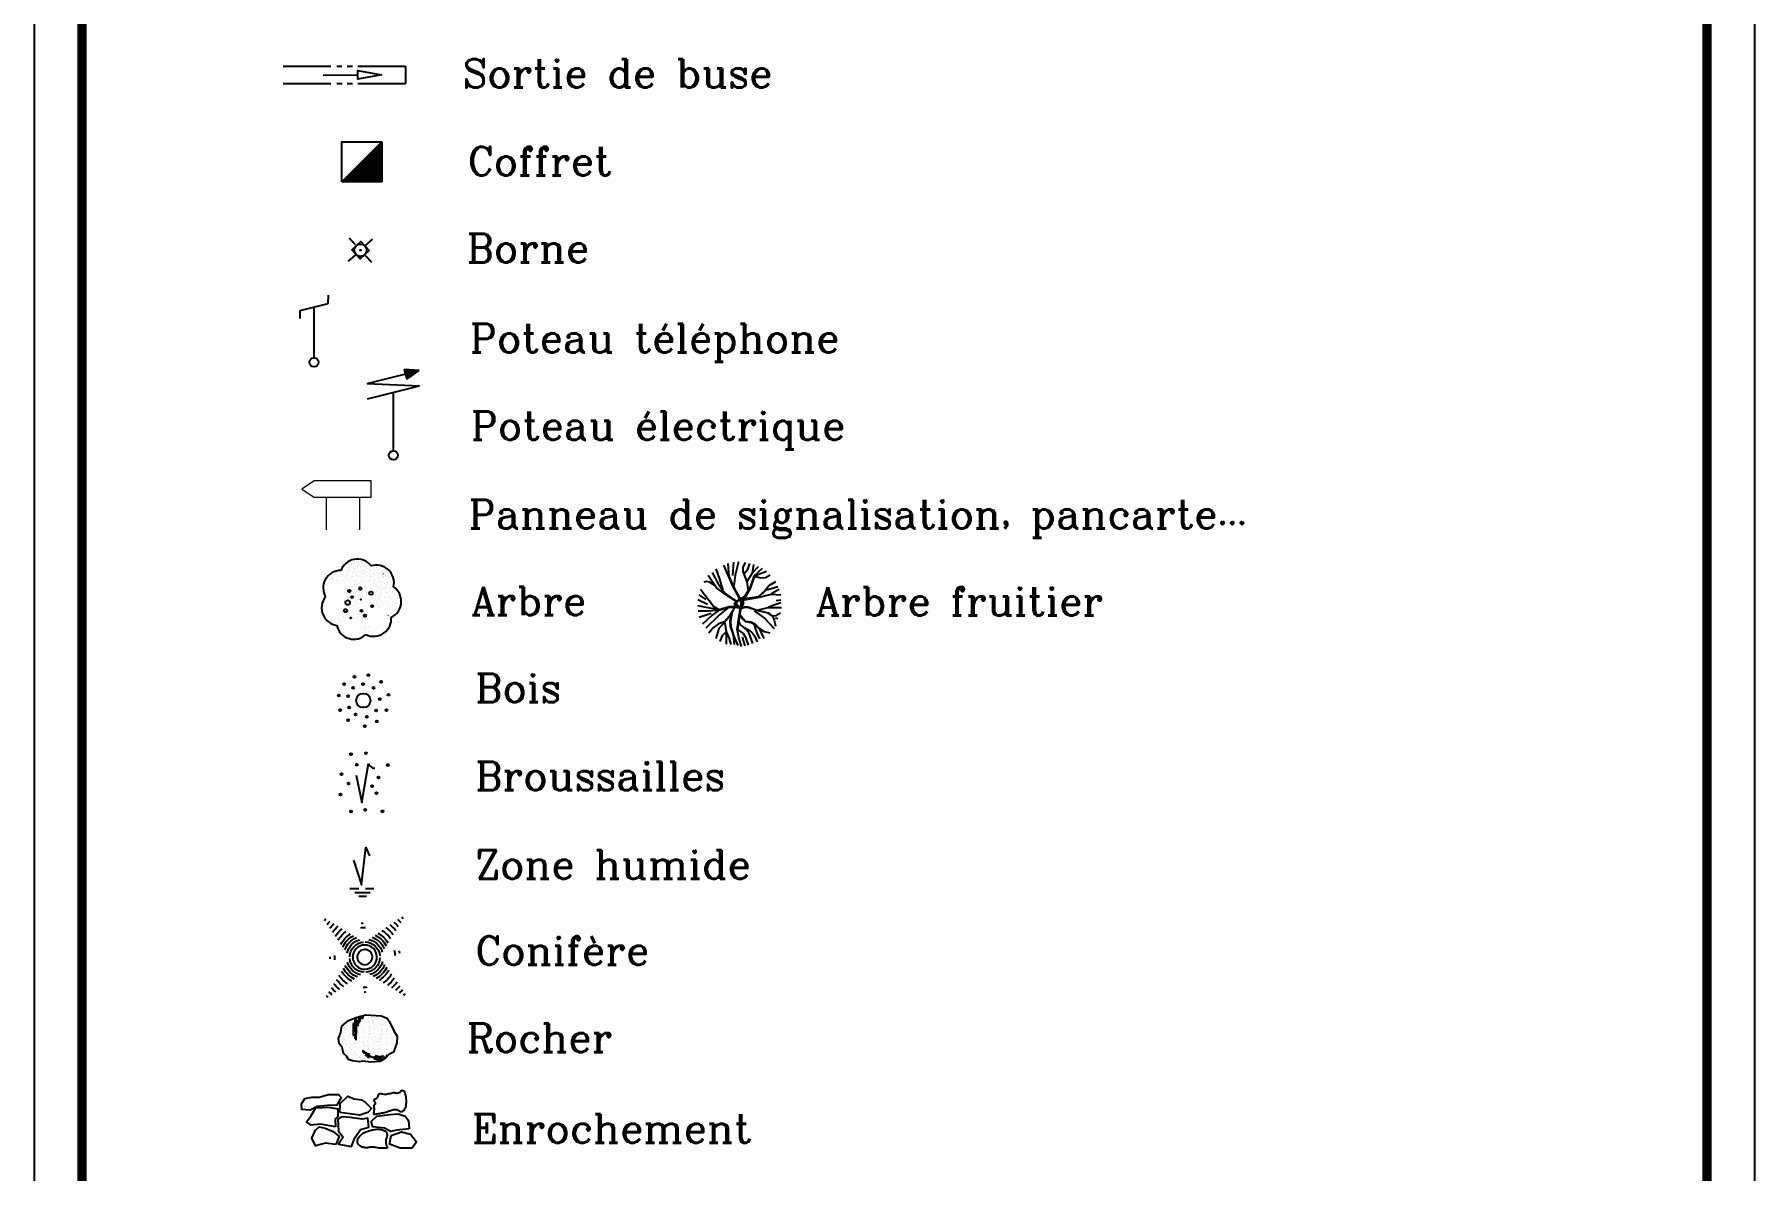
# Model space of a CAD drawing. Header units: millimetres. Extents: x -1573 to 210, y -360 to 557.
# Drawn here: x -740 to -649.6, y 180.1 to 239.8 of the extents above; entities that cross this region are included whole.
import ezdxf

# ---------------------------------------------------------------- set-up
doc = ezdxf.new("R2010")
doc.units = ezdxf.units.MM
doc.header["$LTSCALE"] = 2
doc.set_wipeout_variables(frame=1)
doc.layers.add('Légende Topo', color=7, linetype='Continuous')
doc.layers.add('Wipeout', color=255, linetype='Continuous')
doc.styles.add('ROMANS', font='ROMANC.shx', dxfattribs={"height": 0.36})

msp = doc.modelspace()

# ---------------------------------------------------------------- wipeouts: each hides what was drawn before it
at = {"lineweight": 30}
msp.add_wipeout([(-740.03, 289.542), (-649.649, 289.542), (-649.649, 122.49), (-740.03, 122.49)], dxfattribs=at).dxf.layer = 'Wipeout'

# ---------------------------------------------------------------- next in the draw order: linework, layer by layer
at = {"layer": 'Légende Topo'}
for p, q in [((-723.878, 232.008), (-721.777, 234.108)), ((-721.777, 234.108), (-721.777, 232.008)), ((-723.818, 232.008), (-721.777, 234.049)), ((-723.759, 232.008), (-721.777, 233.989)), ((-723.699, 232.008), (-721.777, 233.93)), ((-723.64, 232.008), (-721.777, 233.87)), ((-723.581, 232.008), (-721.777, 233.811)), ((-723.521, 232.008), (-721.777, 233.752)), ((-723.462, 232.008), (-721.777, 233.692)), ((-723.402, 232.008), (-721.777, 233.633)), ((-723.343, 232.008), (-721.777, 233.573)), ((-723.284, 232.008), (-721.777, 233.514)), ((-723.224, 232.008), (-721.777, 233.455)), ((-723.165, 232.008), (-721.777, 233.395)), ((-723.105, 232.008), (-721.777, 233.336)), ((-723.046, 232.008), (-721.777, 233.276)), ((-722.986, 232.008), (-721.777, 233.217)), ((-722.927, 232.008), (-721.777, 233.158)), ((-722.868, 232.008), (-721.777, 233.098)), ((-722.808, 232.008), (-721.777, 233.039)), ((-722.749, 232.008), (-721.777, 232.979)), ((-722.689, 232.008), (-721.777, 232.92)), ((-722.63, 232.008), (-721.777, 232.861)), ((-722.571, 232.008), (-721.777, 232.801)), ((-722.511, 232.008), (-721.777, 232.742)), ((-722.452, 232.008), (-721.777, 232.682)), ((-722.392, 232.008), (-721.777, 232.623)), ((-722.333, 232.008), (-721.777, 232.563)), ((-722.274, 232.008), (-721.777, 232.504)), ((-722.214, 232.008), (-721.777, 232.445)), ((-722.155, 232.008), (-721.777, 232.385)), ((-722.095, 232.008), (-721.777, 232.326)), ((-721.777, 232.008), (-723.878, 232.008)), ((-722.036, 232.008), (-721.777, 232.266)), ((-721.977, 232.008), (-721.777, 232.207)), ((-721.917, 232.008), (-721.777, 232.148)), ((-721.858, 232.008), (-721.777, 232.088))]:
    msp.add_line(p, q, dxfattribs=at)
at = {"layer": 'Légende Topo', "color": 3}
for p, q in [((-724.59, 225.628), (-724.572, 226.06)), ((-726.066, 225.259), (-724.59, 225.628)), ((-726.058, 224.827), (-726.066, 225.259)), ((-725.337, 225.339), (-725.336, 225.442)), ((-725.337, 222.768), (-725.337, 225.339)), ((-724.226, 211.516), (-724.226, 211.516)), ((-724.054, 211.51), (-724.054, 211.51)), ((-723.856, 211.596), (-723.856, 211.596)), ((-723.85, 211.786), (-723.843, 211.798)), ((-723.797, 211.58), (-723.797, 211.58)), ((-723.711, 211.855), (-723.711, 211.855)), ((-723.541, 211.65), (-723.541, 211.65)), ((-723.524, 211.58), (-723.524, 211.58)), ((-723.495, 211.883), (-723.495, 211.883)), ((-723.47, 212.119), (-723.47, 212.119)), ((-723.379, 211.839), (-723.379, 211.839)), ((-723.285, 211.72), (-723.285, 211.72)), ((-723.239, 211.953), (-723.239, 211.953)), ((-723.234, 212.098), (-723.234, 212.098)), ((-723.193, 211.564), (-723.193, 211.564)), ((-723.134, 211.689), (-723.134, 211.689)), ((-723.11, 212.045), (-723.11, 212.045)), ((-723.075, 211.557), (-723.075, 211.557)), ((-723.048, 211.823), (-723.048, 211.823)), ((-723.047, 212.186), (-723.047, 212.186)), ((-723.029, 211.79), (-723.029, 211.79)), ((-722.983, 212.023), (-722.983, 212.023)), ((-722.948, 211.906), (-722.948, 211.906)), ((-722.902, 212.082), (-722.902, 212.082)), ((-722.897, 211.797), (-722.897, 211.797)), ((-722.861, 211.548), (-722.861, 211.548)), ((-722.819, 211.627), (-722.819, 211.627)), ((-722.801, 211.968), (-722.801, 211.968)), ((-722.773, 211.86), (-722.773, 211.86)), ((-722.716, 211.807), (-722.716, 211.807)), ((-722.68, 211.611), (-722.68, 211.611)), ((-722.677, 211.931), (-722.677, 211.931)), ((-722.617, 212.009), (-722.617, 212.009)), ((-722.593, 211.851), (-722.593, 211.851)), ((-722.563, 211.697), (-722.563, 211.697)), ((-722.53, 211.533), (-722.53, 211.533)), ((-722.517, 211.93), (-722.517, 211.93)), ((-722.42, 211.674), (-722.42, 211.674)), ((-722.385, 211.792), (-722.385, 211.792)), ((-722.354, 211.534), (-722.354, 211.534)), ((-722.335, 211.837), (-722.335, 211.837)), ((-722.307, 211.767), (-722.307, 211.767)), ((-722.227, 211.646), (-722.227, 211.646)), ((-722.198, 211.517), (-722.198, 211.517)), ((-722.097, 211.604), (-722.097, 211.604)), ((-722.053, 211.776), (-722.053, 211.776)), ((-722.014, 211.511), (-722.014, 211.511)), ((-721.963, 211.659), (-721.963, 211.659)), ((-721.867, 211.501), (-721.867, 211.501)), ((-721.841, 211.674), (-721.841, 211.674)), ((-721.754, 211.573), (-721.754, 211.573)), ((-721.722, 211.76), (-721.722, 211.76)), ((-721.632, 211.511), (-721.632, 211.511)), ((-721.626, 211.63), (-721.626, 211.63)), ((-721.607, 211.779), (-721.6, 211.792)), ((-721.375, 211.581), (-721.375, 211.581)), ((-704.413, 211.493), (-704.128, 210.93)), ((-704.233, 211.686), (-704.035, 211.145)), ((-703.82, 211.877), (-703.329, 210.741)), ((-703.605, 211.961), (-703.541, 211.298)), ((-703.293, 212.028), (-703.346, 211.333)), ((-703.041, 212.046), (-703.204, 211.345)), ((-702.787, 211.539), (-702.784, 211.759)), ((-702.581, 211.002), (-702.787, 211.539)), ((-702.784, 211.759), (-702.663, 212.012)), ((-702.582, 211.61), (-702.737, 211.422)), ((-702.452, 211.972), (-702.582, 211.61)), ((-702.241, 211.916), (-702.319, 211.453)), ((-702.319, 211.453), (-701.984, 211.807)), ((-701.784, 211.697), (-702.225, 211.307)), ((-701.573, 211.545), (-702.198, 211.302)), ((-724.82, 210.886), (-724.82, 210.886)), ((-724.606, 211.152), (-724.606, 211.152)), ((-724.58, 211.313), (-724.58, 211.313)), ((-724.36, 211.19), (-724.36, 211.19)), ((-724.333, 211.353), (-724.333, 211.353)), ((-724.146, 211.078), (-724.146, 211.078)), ((-724.1, 211.277), (-724.1, 211.277)), ((-724.001, 211.337), (-724.001, 211.337)), ((-723.844, 211.347), (-723.844, 211.347)), ((-723.815, 211.062), (-723.815, 211.062)), ((-723.67, 211.321), (-723.67, 211.321)), ((-723.647, 211.175), (-723.647, 211.175)), ((-723.629, 210.787), (-723.629, 210.787)), ((-723.588, 211.417), (-723.588, 211.417)), ((-723.483, 211.046), (-723.483, 211.046)), ((-723.378, 211.254), (-723.378, 211.254)), ((-723.338, 211.305), (-723.338, 211.305)), ((-723.332, 211.487), (-723.332, 211.487)), ((-723.297, 210.772), (-723.297, 210.772)), ((-723.215, 210.858), (-723.215, 210.858)), ((-723.168, 211.091), (-723.168, 211.091)), ((-723.152, 211.031), (-723.152, 211.031)), ((-723.122, 211.324), (-723.122, 211.324)), ((-723.007, 211.29), (-723.007, 211.29)), ((-722.965, 210.756), (-722.965, 210.756)), ((-722.959, 210.928), (-722.959, 210.928)), ((-722.912, 211.161), (-722.912, 211.161)), ((-722.866, 211.394), (-722.866, 211.394)), ((-722.82, 211.305), (-722.82, 211.305)), ((-722.82, 211.015), (-722.82, 211.015)), ((-722.748, 211.489), (-722.748, 211.489)), ((-722.675, 211.274), (-722.675, 211.274)), ((-722.667, 211.091), (-722.667, 211.091)), ((-722.634, 210.74), (-722.634, 210.74)), ((-722.61, 211.464), (-722.61, 211.464)), ((-722.53, 211.335), (-722.53, 211.335)), ((-722.489, 210.999), (-722.489, 210.999)), ((-722.446, 211.068), (-722.446, 211.068)), ((-722.4, 211.301), (-722.4, 211.301)), ((-722.344, 211.258), (-722.344, 211.258)), ((-722.302, 210.724), (-722.302, 210.724)), ((-722.283, 210.672), (-722.283, 210.672)), ((-722.237, 210.905), (-722.237, 210.905)), ((-722.19, 211.138), (-722.19, 211.138)), ((-722.157, 210.983), (-722.157, 210.983)), ((-722.144, 211.371), (-722.144, 211.371)), ((-722.027, 210.742), (-722.027, 210.742)), ((-722.012, 211.242), (-722.012, 211.242)), ((-721.981, 210.975), (-721.981, 210.975)), ((-721.971, 211.358), (-721.971, 211.358)), ((-721.971, 210.709), (-721.971, 210.709)), ((-721.934, 211.208), (-721.934, 211.208)), ((-721.888, 211.441), (-721.888, 211.441)), ((-721.846, 211.095), (-721.846, 211.095)), ((-721.826, 210.968), (-721.826, 210.968)), ((-721.799, 211.294), (-721.792, 211.306)), ((-721.771, 210.812), (-721.771, 210.812)), ((-721.724, 211.045), (-721.724, 211.045)), ((-721.687, 211.407), (-721.699, 211.414)), ((-721.68, 211.227), (-721.68, 211.227)), ((-721.678, 211.278), (-721.678, 211.278)), ((-721.655, 210.892), (-721.655, 210.892)), ((-721.639, 210.693), (-721.639, 210.693)), ((-721.561, 210.649), (-721.561, 210.649)), ((-721.535, 211.485), (-721.535, 211.485)), ((-721.53, 211.287), (-721.53, 211.287)), ((-721.515, 210.882), (-721.515, 210.882)), ((-721.494, 210.952), (-721.494, 210.952)), ((-721.468, 211.115), (-721.468, 211.115)), ((-721.456, 210.732), (-721.456, 210.732)), ((-721.422, 211.451), (-721.422, 211.451)), ((-721.422, 211.348), (-721.422, 211.348)), ((-721.349, 211.211), (-721.349, 211.211)), ((-721.344, 210.846), (-721.344, 210.846)), ((-721.335, 211.033), (-721.335, 211.033)), ((-721.308, 210.677), (-721.308, 210.677)), ((-721.305, 210.719), (-721.305, 210.719)), ((-721.293, 211.395), (-721.293, 211.395)), ((-721.259, 210.952), (-721.259, 210.952)), ((-721.212, 211.185), (-721.212, 211.185)), ((-721.21, 211.027), (-721.21, 211.027)), ((-721.159, 210.741), (-721.159, 210.741)), ((-720.967, 210.602), (-720.967, 210.602)), ((-704.352, 209.704), (-705.035, 210.598)), ((-704.715, 211.023), (-704.856, 210.982)), ((-704.563, 210.978), (-704.715, 211.023)), ((-704.2, 210.678), (-704.632, 211.329)), ((-704.315, 210.833), (-704.563, 210.978)), ((-703.711, 210.343), (-704.2, 210.678)), ((-704.128, 210.93), (-703.769, 210.406)), ((-704.035, 211.145), (-703.86, 210.54)), ((-703.541, 211.298), (-703.288, 210.702)), ((-703.329, 210.741), (-703.022, 210.184)), ((-703.204, 211.345), (-703.291, 210.652)), ((-703.288, 210.702), (-703.008, 210.19)), ((-702.319, 211.455), (-702.583, 211.044)), ((-702.51, 210.547), (-702.581, 211.002)), ((-702.225, 211.307), (-702.478, 210.569)), ((-702.198, 211.302), (-702.458, 210.561)), ((-701.858, 211.202), (-702.194, 211.273)), ((-701.615, 211.203), (-701.858, 211.202)), ((-701.425, 210.813), (-701.635, 210.546)), ((-701.381, 211.358), (-701.615, 211.203)), ((-700.974, 210.745), (-701.609, 210.541)), ((-701.092, 211.003), (-701.425, 210.813)), ((-700.907, 210.604), (-701.163, 210.465)), ((-724.849, 210.004), (-724.849, 210.004)), ((-724.791, 210.421), (-724.786, 210.402)), ((-724.732, 210.209), (-724.732, 210.209)), ((-723.356, 210.09), (-723.356, 210.09)), ((-723.186, 209.756), (-723.186, 209.756)), ((-723.175, 209.988), (-723.175, 209.988)), ((-723.164, 210.22), (-723.164, 210.22)), ((-723.153, 210.452), (-723.153, 210.452)), ((-723.111, 210.497), (-723.111, 210.497)), ((-722.993, 209.887), (-722.993, 209.887)), ((-722.982, 210.119), (-722.982, 210.119)), ((-722.971, 210.351), (-722.971, 210.351)), ((-722.812, 209.785), (-722.812, 209.785)), ((-722.801, 210.017), (-722.801, 210.017)), ((-722.79, 210.249), (-722.79, 210.249)), ((-722.779, 210.481), (-722.779, 210.481)), ((-722.631, 209.683), (-722.631, 209.683)), ((-722.62, 209.915), (-722.62, 209.915)), ((-722.609, 210.147), (-722.609, 210.147)), ((-722.598, 210.38), (-722.598, 210.38)), ((-722.448, 210.465), (-722.448, 210.465)), ((-722.428, 210.046), (-722.428, 210.046)), ((-722.407, 209.932), (-722.407, 209.932)), ((-722.261, 210.191), (-722.261, 210.191)), ((-722.116, 210.45), (-722.116, 210.45)), ((-722.075, 209.916), (-722.075, 209.916)), ((-722.074, 210.509), (-722.074, 210.509)), ((-721.977, 209.774), (-721.977, 209.774)), ((-721.93, 210.175), (-721.93, 210.175)), ((-721.91, 210.114), (-721.91, 210.114)), ((-721.864, 210.347), (-721.864, 210.347)), ((-721.817, 210.579), (-721.817, 210.579)), ((-721.785, 210.434), (-721.785, 210.434)), ((-721.743, 209.9), (-721.743, 209.9)), ((-721.654, 210.184), (-721.654, 210.184)), ((-721.608, 210.417), (-721.608, 210.417)), ((-721.598, 210.159), (-721.598, 210.159)), ((-721.514, 210.027), (-721.514, 210.027)), ((-721.453, 210.418), (-721.453, 210.418)), ((-721.412, 209.885), (-721.412, 209.885)), ((-721.398, 210.254), (-721.398, 210.254)), ((-721.352, 210.487), (-721.352, 210.487)), ((-721.267, 210.144), (-721.267, 210.144)), ((-721.241, 210.515), (-721.241, 210.515)), ((-721.241, 209.97), (-721.241, 209.97)), ((-721.142, 210.324), (-721.142, 210.324)), ((-721.121, 210.402), (-721.121, 210.402)), ((-721.095, 210.556), (-721.095, 210.556)), ((-721.093, 210.063), (-721.093, 210.063)), ((-721.08, 209.869), (-721.08, 209.869)), ((-721.025, 209.695), (-721.025, 209.695)), ((-721.001, 210.285), (-721.001, 210.285)), ((-720.979, 209.928), (-720.979, 209.928)), ((-720.935, 210.128), (-720.935, 210.128)), ((-720.932, 210.161), (-720.932, 210.161)), ((-720.886, 210.394), (-720.886, 210.394)), ((-720.853, 209.833), (-720.853, 209.833)), ((-720.771, 209.722), (-720.771, 209.722)), ((-720.769, 210.154), (-720.769, 210.154)), ((-705.186, 209.758), (-704.207, 209.56)), ((-705.168, 210.071), (-704.659, 209.822)), ((-705.116, 210.321), (-704.758, 210.07)), ((-704.046, 209.537), (-704.352, 209.704)), ((-703.522, 209.685), (-704.036, 209.271)), ((-703.86, 210.54), (-703.69, 210.352)), ((-703.17, 209.984), (-703.711, 210.343)), ((-703.69, 210.352), (-703.173, 210.009)), ((-703.026, 209.7), (-703.528, 209.68)), ((-703.171, 209.855), (-703.342, 209.471)), ((-703.336, 209.459), (-703.146, 209.851)), ((-703.275, 209.832), (-703.062, 210.037)), ((-703.062, 210.037), (-703.21, 209.795)), ((-703.21, 209.795), (-702.907, 209.615)), ((-703.173, 210.009), (-702.908, 210.027)), ((-703.146, 209.851), (-703.171, 209.855)), ((-702.886, 210.012), (-703.17, 209.984)), ((-702.907, 209.615), (-703.147, 209.838)), ((-703.062, 210.076), (-702.882, 210.089)), ((-703.022, 210.184), (-702.799, 209.893)), ((-703.008, 210.19), (-702.87, 210.118)), ((-702.908, 210.027), (-702.909, 209.613)), ((-702.909, 209.613), (-702.72, 209.685)), ((-702.9, 209.609), (-702.886, 210.012)), ((-702.766, 209.912), (-702.889, 209.591)), ((-702.882, 210.089), (-702.766, 209.912)), ((-702.87, 210.118), (-702.712, 210.241)), ((-702.677, 210.215), (-702.829, 210.079)), ((-702.824, 210.04), (-702.428, 210.111)), ((-702.822, 210.088), (-702.824, 210.04)), ((-701.959, 210.222), (-702.822, 210.088)), ((-702.72, 209.685), (-702.542, 209.684)), ((-702.712, 210.241), (-702.51, 210.547)), ((-702.478, 210.569), (-702.677, 210.215)), ((-702.542, 209.684), (-702.055, 209.516)), ((-702.428, 210.111), (-701.934, 210.2)), ((-701.635, 210.546), (-702.013, 210.199)), ((-701.609, 210.541), (-701.959, 210.222)), ((-701.934, 210.2), (-701.299, 210.348)), ((-701.186, 209.777), (-701.484, 209.65)), ((-701.305, 210.378), (-701.36, 210.338)), ((-701.163, 210.465), (-701.305, 210.378)), ((-701.299, 210.348), (-700.814, 210.311)), ((-700.81, 209.901), (-701.186, 209.777)), ((-700.817, 210.046), (-701.058, 209.999)), ((-724.374, 208.791), (-724.374, 208.791)), ((-724.253, 208.949), (-724.253, 208.949)), ((-724.099, 208.855), (-724.099, 208.855)), ((-724.053, 209.088), (-724.053, 209.088)), ((-724.006, 209.321), (-724.006, 209.321)), ((-723.96, 209.554), (-723.96, 209.554)), ((-723.929, 208.927), (-723.929, 208.927)), ((-723.796, 209.158), (-723.796, 209.158)), ((-723.75, 209.391), (-723.75, 209.391)), ((-723.005, 209.655), (-723.005, 209.655)), ((-722.655, 208.809), (-722.655, 208.809)), ((-722.609, 209.042), (-722.609, 209.042)), ((-722.22, 209.657), (-722.22, 209.657)), ((-721.889, 209.641), (-721.889, 209.641)), ((-721.445, 209.234), (-721.452, 209.222)), ((-721.379, 209.037), (-721.379, 209.037)), ((-721.33, 208.897), (-721.33, 208.897)), ((-721.282, 209.138), (-721.282, 209.138)), ((-721.268, 209.408), (-721.268, 209.408)), ((-721.226, 209.61), (-721.226, 209.61)), ((-721.1, 209.506), (-721.1, 209.506)), ((-721.097, 209.312), (-721.097, 209.312)), ((-720.894, 209.594), (-720.894, 209.594)), ((-704.607, 209.46), (-705.161, 209.469)), ((-705.1, 209.138), (-704.479, 209.353)), ((-704.412, 209.252), (-704.929, 208.772)), ((-704.036, 209.271), (-704.751, 208.566)), ((-704.008, 209.521), (-704.607, 209.46)), ((-704.042, 209.529), (-704.412, 209.252)), ((-704.095, 208.797), (-704.37, 208.586)), ((-703.768, 208.902), (-704.095, 208.797)), ((-703.77, 208.887), (-704.065, 208.547)), ((-703.528, 209.68), (-704.046, 209.537)), ((-703.512, 209.65), (-704.008, 209.521)), ((-703.533, 209.186), (-703.768, 208.902)), ((-703.756, 208.893), (-703.5, 209.173)), ((-703.673, 208.396), (-703.756, 208.893)), ((-703.342, 209.471), (-703.533, 209.186)), ((-703.259, 209.656), (-703.512, 209.65)), ((-703.5, 209.173), (-703.336, 209.459)), ((-703.475, 208.96), (-703.393, 209.358)), ((-703.462, 208.647), (-703.475, 208.96)), ((-703.386, 209.342), (-703.463, 208.955)), ((-703.463, 208.955), (-703.432, 208.642)), ((-702.973, 209.62), (-703.259, 209.656)), ((-703.109, 208.514), (-702.932, 209.668)), ((-702.909, 209.67), (-703.097, 208.505)), ((-702.979, 208.845), (-703.021, 209.031)), ((-702.979, 209.298), (-702.792, 209.083)), ((-702.924, 208.738), (-702.979, 208.845)), ((-702.974, 209.271), (-702.82, 209.061)), ((-702.932, 209.668), (-702.909, 209.67)), ((-702.708, 209.656), (-702.9, 209.609)), ((-702.82, 209.061), (-702.68, 208.916)), ((-702.792, 209.083), (-702.664, 208.931)), ((-702.54, 209.66), (-702.708, 209.656)), ((-702.68, 208.916), (-702.375, 208.869)), ((-702.664, 208.931), (-702.388, 208.899)), ((-702.08, 209.498), (-702.54, 209.66)), ((-702.388, 208.899), (-702.176, 208.795)), ((-702.375, 208.869), (-702.247, 208.81)), ((-702.177, 208.692), (-702.313, 208.857)), ((-702.247, 208.81), (-702.18, 208.783)), ((-702.208, 209.473), (-701.672, 209.087)), ((-702.18, 208.783), (-702.002, 208.59)), ((-702.176, 208.795), (-701.972, 208.582)), ((-701.478, 209.358), (-702.09, 209.502)), ((-701.493, 209.643), (-702.08, 209.498)), ((-702.055, 209.516), (-701.474, 209.367)), ((-701.672, 209.087), (-701.162, 208.543)), ((-700.783, 209.629), (-701.493, 209.643)), ((-701.257, 209.2), (-701.478, 209.358)), ((-701.474, 209.367), (-701.254, 209.193)), ((-701.078, 209.215), (-701.257, 209.2)), ((-701.254, 209.193), (-701.168, 208.989)), ((-701.168, 208.989), (-701.095, 208.669)), ((-700.964, 209.058), (-701.092, 209.096)), ((-700.834, 209.348), (-701.078, 209.215)), ((-724.147, 208.712), (-724.147, 208.712)), ((-724.043, 208.494), (-724.055, 208.501)), ((-723.289, 208.007), (-723.289, 208.007)), ((-723.051, 208.04), (-723.051, 208.04)), ((-722.95, 208.298), (-722.95, 208.298)), ((-722.841, 208.606), (-722.841, 208.606)), ((-722.748, 208.343), (-722.748, 208.343)), ((-722.702, 208.576), (-722.702, 208.576)), ((-722.637, 208.427), (-722.637, 208.427)), ((-722.612, 208.235), (-722.612, 208.235)), ((-722.492, 208.413), (-722.492, 208.413)), ((-722.445, 208.646), (-722.445, 208.646)), ((-722.337, 208.275), (-722.337, 208.275)), ((-721.871, 208.19), (-721.871, 208.19)), ((-704.37, 208.586), (-704.587, 208.311)), ((-704.065, 208.547), (-704.22, 208.019)), ((-703.991, 207.873), (-703.868, 208.191)), ((-703.868, 208.191), (-703.69, 208.381)), ((-703.514, 208.021), (-703.673, 208.396)), ((-703.659, 207.734), (-703.671, 208.389)), ((-703.428, 207.712), (-703.514, 208.021)), ((-703.358, 208.356), (-703.462, 208.647)), ((-703.432, 208.642), (-703.296, 208.187)), ((-703.283, 208.072), (-703.358, 208.356)), ((-703.296, 208.187), (-703.079, 207.657)), ((-703.241, 207.708), (-703.283, 208.072)), ((-703.024, 208.079), (-703.109, 208.514)), ((-703.097, 208.505), (-702.798, 208.281)), ((-702.871, 207.613), (-703.024, 208.079)), ((-702.813, 208.653), (-702.924, 208.738)), ((-702.69, 207.636), (-702.825, 208.095)), ((-702.66, 208.532), (-702.813, 208.653)), ((-702.798, 208.281), (-702.672, 208.092)), ((-702.707, 208.577), (-702.446, 208.446)), ((-702.672, 208.092), (-702.527, 207.682)), ((-702.491, 208.333), (-702.66, 208.532)), ((-702.288, 207.768), (-702.491, 208.333)), ((-702.446, 208.446), (-702.278, 208.293)), ((-702.278, 208.293), (-702.19, 208.173)), ((-702.19, 208.173), (-702.061, 207.846)), ((-702.138, 208.576), (-702.177, 208.692)), ((-702.034, 208.267), (-702.138, 208.576)), ((-701.92, 207.999), (-702.034, 208.267)), ((-701.987, 208.589), (-701.696, 208.393)), ((-701.972, 208.582), (-701.699, 208.02)), ((-701.696, 208.393), (-701.392, 208.318))]:
    msp.add_line(p, q, dxfattribs=at)
at = {"layer": 'Légende Topo', "color": 1}
for p, q in [((-722.547, 221.412), (-719.81, 222.103)), ((-719.81, 222.103), (-720.61, 222.153)), ((-720.61, 222.153), (-720.46, 221.654)), ((-720.604, 222.135), (-720.587, 222.152)), ((-720.595, 222.105), (-720.551, 222.15)), ((-720.587, 222.076), (-720.515, 222.147)), ((-720.578, 222.047), (-720.479, 222.145)), ((-720.569, 222.017), (-720.443, 222.143)), ((-720.56, 221.988), (-720.407, 222.141)), ((-720.551, 221.959), (-720.372, 222.139)), ((-720.543, 221.929), (-720.336, 222.136)), ((-720.534, 221.9), (-720.3, 222.134)), ((-720.525, 221.87), (-720.264, 222.132)), ((-720.516, 221.841), (-720.228, 222.13)), ((-720.507, 221.812), (-720.192, 222.127)), ((-720.499, 221.782), (-720.156, 222.125)), ((-720.49, 221.753), (-720.12, 222.123)), ((-720.481, 221.724), (-720.084, 222.121)), ((-720.472, 221.694), (-720.048, 222.118)), ((-720.463, 221.665), (-720.012, 222.116)), ((-720.46, 221.654), (-719.81, 222.103)), ((-720.384, 221.706), (-719.976, 222.114)), ((-720.259, 221.792), (-719.94, 222.112)), ((-720.135, 221.878), (-719.904, 222.109)), ((-720.011, 221.964), (-719.868, 222.107)), ((-719.887, 222.05), (-719.832, 222.105)), ((-722.547, 221.412), (-719.802, 221.295)), ((-722.535, 220.612), (-719.802, 221.295)), ((-721.166, 217.886), (-721.166, 220.966))]:
    msp.add_line(p, q, dxfattribs=at)
at = {"layer": 'Légende Topo', "color": 15}
for p, q in [((-723.534, 187.956), (-723.077, 188.138)), ((-723.196, 187.994), (-723.196, 187.345)), ((-723.118, 188.117), (-723.118, 187.224)), ((-723.077, 188.138), (-722.625, 188.261)), ((-723.044, 188.147), (-723.044, 188.114)), ((-722.985, 188.163), (-722.985, 188.019)), ((-722.96, 188.17), (-722.96, 187.866)), ((-722.938, 188.176), (-722.938, 187.909)), ((-722.831, 188.114), (-722.831, 188.038)), ((-722.801, 188.213), (-722.801, 188.066)), ((-722.774, 188.22), (-722.774, 188.091)), ((-722.725, 188.139), (-722.725, 188.136)), ((-722.642, 188.256), (-722.642, 188.221)), ((-722.625, 188.261), (-721.818, 188.206)), ((-722.619, 188.26), (-722.619, 188.245)), ((-722.492, 188.097), (-722.492, 188.097)), ((-722.462, 188.103), (-722.462, 188.103)), ((-722.304, 188.128), (-722.304, 188.128)), ((-722.286, 188.233), (-722.286, 188.233)), ((-722.167, 188.156), (-722.167, 188.156)), ((-721.973, 188.09), (-721.973, 188.09)), ((-721.818, 188.206), (-721.499, 188.083)), ((-721.659, 188.047), (-721.659, 188.047)), ((-721.561, 188.09), (-721.561, 188.09)), ((-721.531, 187.992), (-721.531, 187.992)), ((-721.518, 188.052), (-721.518, 188.052)), ((-721.499, 188.083), (-721.383, 187.935)), ((-724.054, 187.009), (-723.937, 187.339)), ((-723.937, 187.339), (-723.884, 187.656)), ((-723.884, 187.656), (-723.534, 187.956)), ((-723.764, 187.248), (-723.764, 187.248)), ((-723.755, 187.615), (-723.755, 187.615)), ((-723.737, 187.412), (-723.737, 187.412)), ((-723.72, 187.518), (-723.72, 187.518)), ((-723.7, 187.338), (-723.7, 187.338)), ((-723.687, 187.53), (-723.687, 187.53)), ((-723.674, 187.792), (-723.674, 187.792)), ((-723.66, 187.509), (-723.66, 187.509)), ((-723.618, 187.472), (-723.618, 187.472)), ((-723.442, 187.223), (-723.442, 187.223)), ((-723.44, 187.852), (-723.44, 187.852)), ((-723.438, 187.611), (-723.438, 187.611)), ((-723.415, 187.296), (-723.415, 187.296)), ((-723.277, 187.779), (-723.277, 187.228)), ((-723.257, 187.86), (-723.257, 187.482)), ((-723.257, 187.305), (-723.257, 187.146)), ((-723.196, 187.251), (-723.196, 186.995)), ((-723.15, 187.962), (-723.15, 187.457)), ((-723.15, 187.33), (-723.15, 186.926)), ((-723.11, 187.226), (-723.11, 187.226)), ((-723.093, 187.331), (-723.093, 187.331)), ((-723.051, 187.366), (-723.051, 187.366)), ((-723.047, 187.606), (-723.047, 187.606)), ((-723.044, 187.987), (-723.044, 187.67)), ((-722.985, 187.977), (-722.985, 187.817)), ((-722.961, 187.703), (-722.961, 187.703)), ((-722.948, 187.598), (-722.948, 187.598)), ((-722.918, 187.665), (-722.918, 187.665)), ((-722.804, 187.689), (-722.804, 187.689)), ((-722.722, 187.313), (-722.722, 187.313)), ((-722.715, 187.49), (-722.715, 187.49)), ((-722.713, 187.842), (-722.713, 187.842)), ((-722.484, 187.288), (-722.484, 187.288)), ((-722.484, 187.288), (-722.484, 187.288)), ((-722.482, 187.918), (-722.482, 187.918)), ((-722.466, 187.145), (-722.466, 187.145)), ((-722.459, 187.586), (-722.459, 187.586)), ((-722.441, 187.251), (-722.441, 187.251)), ((-722.421, 187.419), (-722.421, 187.419)), ((-722.415, 187.203), (-722.415, 187.203)), ((-722.414, 187.833), (-722.414, 187.833)), ((-722.394, 187.584), (-722.394, 187.584)), ((-722.376, 187.689), (-722.376, 187.689)), ((-722.331, 187.964), (-722.331, 187.964)), ((-722.261, 187.896), (-722.261, 187.896)), ((-722.232, 187.3), (-722.232, 187.3)), ((-722.224, 187.83), (-722.224, 187.83)), ((-722.218, 187.859), (-722.218, 187.859)), ((-722.168, 187.526), (-722.168, 187.526)), ((-722.015, 187.683), (-722.015, 187.683)), ((-721.97, 187.573), (-721.97, 187.573)), ((-721.848, 187.125), (-721.848, 187.125)), ((-721.846, 187.755), (-721.846, 187.755)), ((-721.794, 187.233), (-721.794, 187.233)), ((-721.784, 187.482), (-721.784, 187.482)), ((-721.778, 187.669), (-721.778, 187.669)), ((-721.767, 187.397), (-721.767, 187.397)), ((-721.749, 187.503), (-721.749, 187.503)), ((-721.743, 187.287), (-721.743, 187.287)), ((-721.741, 187.444), (-721.741, 187.444)), ((-721.735, 187.817), (-721.735, 187.817)), ((-721.704, 187.777), (-721.704, 187.777)), ((-721.677, 187.942), (-721.677, 187.942)), ((-721.538, 187.268), (-721.538, 187.268)), ((-721.532, 187.362), (-721.532, 187.362)), ((-721.48, 187.56), (-721.48, 187.56)), ((-721.383, 187.935), (-721.165, 187.445)), ((-721.254, 187.275), (-721.254, 187.275)), ((-721.165, 187.445), (-720.974, 187.115)), ((-721.14, 187.211), (-721.14, 187.211)), ((-721.123, 187.316), (-721.123, 187.316)), ((-720.974, 187.115), (-720.99, 186.789)), ((-724.017, 186.756), (-724.054, 187.009)), ((-723.858, 186.544), (-724.017, 186.756)), ((-723.952, 187.078), (-723.952, 187.078)), ((-723.883, 186.901), (-723.883, 186.901)), ((-723.783, 186.227), (-723.858, 186.544)), ((-723.854, 186.704), (-723.854, 186.704)), ((-723.84, 186.864), (-723.84, 186.864)), ((-723.827, 186.868), (-723.827, 186.868)), ((-723.81, 186.973), (-723.81, 186.973)), ((-723.64, 186.092), (-723.783, 186.227)), ((-723.758, 186.355), (-723.758, 186.355)), ((-723.757, 186.985), (-723.757, 186.985)), ((-723.722, 186.275), (-723.722, 186.275)), ((-723.697, 186.821), (-723.697, 186.821)), ((-723.69, 186.27), (-723.69, 186.27)), ((-723.689, 186.9), (-723.689, 186.9)), ((-723.638, 186.688), (-723.638, 186.688)), ((-723.471, 186.536), (-723.471, 186.536)), ((-723.462, 187.065), (-723.462, 187.065)), ((-723.443, 186.593), (-723.443, 186.593)), ((-723.406, 186.487), (-723.406, 186.487)), ((-723.363, 186.45), (-723.363, 186.45)), ((-723.273, 186.243), (-723.273, 186.243)), ((-723.233, 186.262), (-723.233, 186.262)), ((-723.227, 186.517), (-723.227, 186.517)), ((-723.208, 186.808), (-723.208, 186.808)), ((-723.2, 186.682), (-723.2, 186.682)), ((-723.183, 186.787), (-723.183, 186.787)), ((-723.161, 186.274), (-723.161, 186.274)), ((-723.122, 186.192), (-723.122, 186.192)), ((-723.121, 186.822), (-723.121, 186.822)), ((-723.053, 186.737), (-723.053, 186.737)), ((-722.981, 186.523), (-722.981, 186.523)), ((-722.973, 187.052), (-722.973, 187.052)), ((-722.938, 186.882), (-722.938, 186.882)), ((-722.806, 187.059), (-722.806, 187.059)), ((-722.805, 186.386), (-722.715, 186.363)), ((-722.787, 186.344), (-722.719, 186.327)), ((-722.775, 186.318), (-722.59, 186.27)), ((-722.762, 186.286), (-722.412, 186.196)), ((-722.743, 186.249), (-722.743, 186.249)), ((-722.719, 186.796), (-722.719, 186.796)), ((-722.706, 186.68), (-722.706, 186.68)), ((-722.669, 186.314), (-722.653, 186.31)), ((-722.664, 186.643), (-722.664, 186.643)), ((-722.601, 186.331), (-722.601, 186.331)), ((-722.574, 186.495), (-722.574, 186.495)), ((-722.556, 186.6), (-722.556, 186.6)), ((-722.511, 186.875), (-722.511, 186.875)), ((-722.492, 186.51), (-722.492, 186.51)), ((-722.485, 186.658), (-722.485, 186.658)), ((-722.484, 187.04), (-722.484, 187.04)), ((-722.484, 187.04), (-722.484, 187.04)), ((-722.461, 186.467), (-722.461, 186.467)), ((-722.417, 186.573), (-722.417, 186.573)), ((-722.254, 186.237), (-722.254, 186.237)), ((-722.238, 187.075), (-722.238, 187.075)), ((-722.23, 186.266), (-722.23, 186.266)), ((-722.229, 186.783), (-722.229, 186.783)), ((-722.187, 186.229), (-722.187, 186.229)), ((-722.171, 186.266), (-722.171, 186.266)), ((-722.17, 186.896), (-722.17, 186.896)), ((-722.007, 186.874), (-722.007, 186.874)), ((-722.003, 186.497), (-722.003, 186.497)), ((-721.994, 187.027), (-721.994, 187.027)), ((-721.964, 186.836), (-721.964, 186.836)), ((-721.947, 186.309), (-721.947, 186.309)), ((-721.929, 186.414), (-721.929, 186.414)), ((-721.884, 186.689), (-721.884, 186.689)), ((-721.857, 186.853), (-721.857, 186.853)), ((-721.849, 186.495), (-721.849, 186.495)), ((-721.839, 186.958), (-721.839, 186.958)), ((-721.781, 186.41), (-721.781, 186.41)), ((-721.779, 187.04), (-721.779, 187.04)), ((-721.765, 186.224), (-721.765, 186.224)), ((-721.761, 186.661), (-721.761, 186.661)), ((-721.74, 186.77), (-721.74, 186.77)), ((-721.534, 186.733), (-721.534, 186.733)), ((-721.53, 186.459), (-721.53, 186.459)), ((-721.513, 186.485), (-721.513, 186.485)), ((-721.505, 187.014), (-721.505, 187.014)), ((-721.487, 186.422), (-721.487, 186.422)), ((-721.159, 186.299), (-721.409, 186.181)), ((-721.307, 187.067), (-721.307, 187.067)), ((-721.284, 186.246), (-721.284, 186.246)), ((-721.264, 187.03), (-721.264, 187.03)), ((-721.257, 186.502), (-721.257, 186.502)), ((-721.251, 186.757), (-721.251, 186.757)), ((-721.23, 186.667), (-721.23, 186.667)), ((-721.213, 186.772), (-721.213, 186.772)), ((-721.213, 186.332), (-721.213, 186.332)), ((-721.212, 186.962), (-721.212, 186.962)), ((-721.167, 187.047), (-721.167, 187.047)), ((-720.99, 186.789), (-721.159, 186.299)), ((-721.143, 186.876), (-721.143, 186.876)), ((-721.061, 186.854), (-721.061, 186.854)), ((-721.016, 187.001), (-721.016, 187.001)), ((-723.518, 185.889), (-723.64, 186.092)), ((-723.321, 185.838), (-723.518, 185.889)), ((-723.468, 186.018), (-723.468, 186.018)), ((-723.445, 185.963), (-723.445, 185.963)), ((-722.955, 185.796), (-723.321, 185.838)), ((-723.317, 185.973), (-723.317, 185.973)), ((-723.29, 186.137), (-723.29, 186.137)), ((-723.054, 186.107), (-723.054, 186.107)), ((-722.978, 186.006), (-722.978, 186.006)), ((-722.785, 185.825), (-722.955, 185.796)), ((-722.929, 186.072), (-722.929, 186.072)), ((-722.886, 186.035), (-722.886, 186.035)), ((-722.354, 185.779), (-722.785, 185.825)), ((-722.684, 185.859), (-722.684, 185.859)), ((-722.664, 185.951), (-722.664, 185.951)), ((-722.652, 186.169), (-722.353, 186.091)), ((-722.646, 186.056), (-722.646, 186.056)), ((-722.629, 186.147), (-721.71, 185.909)), ((-722.6, 186.119), (-721.98, 185.959)), ((-722.524, 186.047), (-722.416, 186.019)), ((-722.489, 185.993), (-722.489, 185.993)), ((-722.418, 185.943), (-722.418, 185.943)), ((-722.121, 185.783), (-722.354, 185.779)), ((-722.205, 185.964), (-721.791, 185.857)), ((-722.202, 186.052), (-721.685, 185.919)), ((-722.13, 186.123), (-721.747, 186.024)), ((-721.866, 185.813), (-722.121, 185.783)), ((-721.974, 186.144), (-721.974, 186.144)), ((-721.867, 185.93), (-721.728, 185.894)), ((-721.584, 185.978), (-721.866, 185.813)), ((-721.849, 186.102), (-721.764, 186.08)), ((-721.737, 186.11), (-721.684, 186.096)), ((-721.691, 186.037), (-721.562, 186.004)), ((-721.65, 186.05), (-721.545, 186.023)), ((-721.409, 186.181), (-721.584, 185.978)), ((-721.561, 186.136), (-721.468, 186.112)), ((-721.533, 186.057), (-721.519, 186.054)), ((-721.527, 186.145), (-721.456, 186.126)), ((-721.434, 186.171), (-721.42, 186.168))]:
    msp.add_line(p, q, dxfattribs=at)
at = {"layer": 'Légende Topo', "flags": 128}
msp.add_lwpolyline([(-649.649, 122.49), (-740.03, 122.49), (-740.03, 289.542), (-649.649, 289.542)], close=True, dxfattribs=at)
at = {"layer": 'Légende Topo', "lineweight": 25, "const_width": 0.5, "flags": 128}
msp.add_lwpolyline([(-652.149, 124.99), (-737.53, 124.99), (-737.53, 287.042), (-652.149, 287.042), (-652.149, 124.99)], dxfattribs=at)
at = {"layer": 'Légende Topo', "color": 142}
for points in [[(-726.96, 238.078), (-726.96, 238.078)], [(-726.96, 238.078), (-724.458, 238.077)], [(-724.866, 237.617), (-723.041, 237.624), (-723.041, 237.851), (-721.79, 237.624), (-723.041, 237.397), (-723.041, 237.624)], [(-724.144, 238.077), (-723.87, 238.077)], [(-723.594, 238.077), (-723.317, 238.077)], [(-723.041, 238.078), (-720.54, 238.077)], [(-720.54, 238.077), (-720.54, 237.17)], [(-726.963, 237.171), (-724.462, 237.17)], [(-724.144, 237.172), (-723.867, 237.172)], [(-723.59, 237.17), (-723.317, 237.17)], [(-723.041, 237.171), (-720.54, 237.17)]]:
    msp.add_lwpolyline(points, dxfattribs=at)
at = {"layer": 'Légende Topo'}
for points in [[(-723.878, 232.008), (-723.878, 234.108), (-721.777, 234.108)], [(-723.161, 228.706), (-723.482, 229.053)], [(-723.189, 228.739), (-723.467, 229.042)], [(-723.355, 228.44), (-722.877, 228.878), (-722.439, 228.4), (-722.917, 227.963), (-723.355, 228.44)], [(-722.62, 228.678), (-722.261, 229.012)], [(-722.578, 228.712), (-722.275, 228.99)], [(-723.184, 228.161), (-723.538, 227.841)], [(-723.519, 227.85), (-723.215, 228.128)], [(-722.643, 228.143), (-722.319, 227.79)], [(-722.605, 228.102), (-722.327, 227.799)]]:
    msp.add_lwpolyline(points, dxfattribs=at)
at = {"layer": 'Légende Topo', "lineweight": 9}
for points in [[(-722.954, 215.445), (-722.328, 215.445), (-722.328, 216.309), (-725.33, 216.309), (-725.978, 215.877), (-725.33, 215.445), (-722.976, 215.445)], [(-724.682, 213.738), (-724.682, 215.423)], [(-722.954, 215.445), (-722.954, 213.738)]]:
    msp.add_lwpolyline(points, dxfattribs=at)
at = {"layer": 'Légende Topo', "color": 3}
msp.add_lwpolyline([(-723.132, 200.853), (-722.832, 199.409), (-722.478, 201.452)], dxfattribs=at)
msp.add_lwpolyline([(-722.478, 201.452, 0.070153), (-722.42, 201.356, 0.070153), (-722.337, 201.281, 0.065345), (-722.244, 201.233, 0.065345), (-722.142, 201.212)], format="xyb", dxfattribs=at)
at = {"layer": 'Légende Topo', "color": 4}
for points in [[(-723.263, 196.391), (-722.85, 195.091), (-722.614, 197.048), (-722.415, 196.612)], [(-723.454, 194.899), (-722.98, 194.899)], [(-723.202, 194.678), (-722.392, 194.692)], [(-722.988, 194.485), (-722.576, 194.485)], [(-722.629, 194.899), (-722.194, 194.899)]]:
    msp.add_lwpolyline(points, dxfattribs=at)
at = {"layer": 'Légende Topo', "color": 251}
for points in [[(-725.536, 183.251), (-725.976, 183.278), (-726.002, 183.585), (-725.83, 183.87), (-725.46, 183.942), (-725.071, 183.942), (-724.574, 184.083), (-724.057, 184.083), (-723.91, 183.915), (-724.134, 183.513), (-724.625, 183.49), (-725.167, 183.441), (-725.536, 183.251)], [(-723.987, 183.133), (-723.961, 183.608), (-723.566, 183.988), (-723.222, 183.848), (-722.852, 183.798), (-722.635, 183.658), (-722.316, 183.346), (-722.508, 183.133), (-722.928, 182.989), (-723.987, 183.133)], [(-724.21, 182.374), (-724.994, 182.514), (-725.485, 182.469), (-725.734, 182.636), (-725.511, 182.943), (-725.237, 183.373), (-724.554, 183.418), (-724.083, 183.323), (-724.083, 182.921), (-724.229, 182.776), (-724.21, 182.374)], [(-723.368, 181.352), (-723.196, 181.804), (-722.903, 182.229), (-722.463, 182.351), (-722.508, 182.826), (-722.807, 182.776), (-723.445, 182.871), (-723.866, 182.894), (-724.083, 182.776), (-724.057, 182.157), (-723.815, 181.827), (-724.057, 181.469), (-723.368, 181.352)], [(-720.346, 182.279), (-720.984, 182.206), (-721.328, 182.134), (-721.628, 182.301), (-722.24, 182.374), (-722.342, 182.658), (-722.042, 182.943), (-721.354, 183.016), (-720.914, 183.061), (-720.544, 182.943), (-720.372, 182.704), (-720.346, 182.279)], [(-724.185, 181.447), (-724.727, 181.519), (-725.262, 181.374), (-725.46, 181.777), (-725.262, 182.206), (-725.071, 182.374), (-724.746, 182.301), (-724.331, 182.134), (-724.012, 181.872), (-724.185, 181.447)], [(-721.481, 181.257), (-721.656, 181.251), (-721.798, 181.253), (-721.912, 181.26), (-722.001, 181.271), (-722.072, 181.284), (-722.128, 181.296), (-722.175, 181.307), (-722.218, 181.314), (-722.26, 181.316), (-722.302, 181.314), (-722.345, 181.308), (-722.388, 181.3), (-722.433, 181.292), (-722.478, 181.284), (-722.524, 181.278), (-722.571, 181.274), (-722.62, 181.275), (-722.669, 181.28), (-722.717, 181.288), (-722.765, 181.301), (-722.811, 181.317), (-722.855, 181.337), (-722.896, 181.36), (-722.934, 181.386), (-722.967, 181.416), (-722.996, 181.449), (-723.019, 181.484), (-723.038, 181.521), (-723.051, 181.56), (-723.058, 181.6), (-723.059, 181.641), (-723.053, 181.683), (-723.04, 181.724), (-723.022, 181.765), (-722.997, 181.806), (-722.968, 181.846), (-722.934, 181.885), (-722.896, 181.923), (-722.855, 181.958), (-722.812, 181.992), (-722.766, 182.024), (-722.718, 182.053), (-722.669, 182.081), (-722.618, 182.106), (-722.566, 182.129), (-722.512, 182.15), (-722.457, 182.169), (-722.4, 182.187), (-722.343, 182.202), (-722.284, 182.216), (-722.225, 182.227), (-722.166, 182.236), (-722.107, 182.243), (-722.047, 182.247), (-721.988, 182.248), (-721.93, 182.246), (-721.872, 182.242), (-721.816, 182.234), (-721.762, 182.223), (-721.712, 182.208), (-721.665, 182.19), (-721.623, 182.168), (-721.587, 182.143), (-721.558, 182.114), (-721.535, 182.08), (-721.519, 182.044), (-721.508, 182.005), (-721.504, 181.963), (-721.504, 181.921), (-721.509, 181.878), (-721.517, 181.835), (-721.529, 181.793), (-721.543, 181.751), (-721.557, 181.709), (-721.568, 181.661), (-721.573, 181.607), (-721.57, 181.542), (-721.555, 181.464), (-721.527, 181.37), (-721.481, 181.257)], [(-720.174, 181.257), (-720.812, 181.257), (-721.379, 181.469), (-721.283, 181.922), (-720.741, 182.111), (-720.276, 181.994), (-719.951, 181.587), (-720.174, 181.257)]]:
    msp.add_lwpolyline(points, dxfattribs=at)
msp.add_lwpolyline([(-722.214, 183.038, 0.015114), (-721.887, 183.084, 0.020943), (-721.653, 183.133, 0.017852), (-721.377, 183.215, -0.022353), (-721.156, 183.278, -0.22707), (-720.88, 183.218, 0.309946), (-720.665, 183.206, 0.106458), (-720.585, 183.281, 0.076071), (-720.518, 183.418, 0.060342), (-720.489, 183.577, 0.0361), (-720.493, 183.848, 0.075105), (-720.574, 184.189, 0.222566), (-720.665, 184.273, 0.349325), (-720.805, 184.22, -0.274224), (-720.965, 184.132, -0.050818), (-721.079, 184.148, 0.075986), (-721.156, 184.155, 0.051071), (-721.293, 184.132, -0.02964), (-721.526, 184.083, -0.105163), (-721.795, 184.099, 0.189815), (-721.947, 184.083, 0.311483), (-721.984, 184.011, -0.194666), (-722.017, 183.893, -0.219605), (-722.13, 183.832, 0.376857), (-722.189, 183.775, 0.225308), (-722.158, 183.696, -0.197646), (-722.119, 183.608, -0.007911), (-722.118, 183.592, -0.019867), (-722.119, 183.585, -0.331946), (-722.15, 183.55, 0.281267), (-722.189, 183.513, 0.100089), (-722.195, 183.417, -0.050592), (-722.189, 183.228, -0.016405), (-722.197, 183.142, -0.013419), (-722.214, 183.038)], format="xyb", dxfattribs=at)
at = {"layer": 'Légende Topo'}
for radius in [0.324, 0.0152, 1.085247907442225e-14]:
    msp.add_circle((-722.897, 228.42), radius, dxfattribs=at)
at = {"layer": 'Légende Topo', "color": 3}
for centre, radius in [((-725.337, 222.531), 0.237), ((-722.485, 206.106), 0.05), ((-723.755, 205.63), 0.05), ((-723.277, 205.428), 0.05), ((-723.209, 206.008), 0.05), ((-722.765, 205.622), 0.05), ((-722.207, 205.429), 0.05), ((-721.807, 205.751), 0.05), ((-724.035, 205.036), 0.05), ((-723.967, 204.265), 0.05), ((-723.544, 204.997), 0.05), ((-723.487, 204.405), 0.05), ((-722.746, 204.768), 0.375), ((-722.081, 204.244), 0.05), ((-721.882, 204.847), 0.05), ((-721.525, 204.256), 0.05), ((-721.427, 205.074), 0.05), ((-723.542, 203.736), 0.05), ((-723.152, 204.038), 0.05), ((-722.672, 203.424), 0.05), ((-722.572, 203.91), 0.05), ((-722.037, 203.674), 0.05), ((-723.396, 201.945), 0.05), ((-722.61, 201.996), 0.05), ((-723.891, 200.903), 0.05), ((-723.087, 201.398), 0.05), ((-721.946, 200.724), 0.05), ((-721.46, 201.381), 0.05), ((-723.953, 199.826), 0.05), ((-723.519, 200.408), 0.05), ((-722.291, 200.271), 0.05), ((-722.061, 199.904), 0.05), ((-723.396, 198.938), 0.05), ((-722.645, 199.032), 0.05), ((-721.743, 198.947), 0.05)]:
    msp.add_circle(centre, radius, dxfattribs=at)
at = {"layer": 'Légende Topo', "color": 1}
msp.add_circle((-721.166, 217.649), 0.237, dxfattribs=at)
at = {"layer": 'Légende Topo', "color": 3}
for centre, start, end in [((-723.935, 210.676), 89.39309, 120.58913), ((-723.063, 211.269), 129.66787, 158.97916), ((-723.063, 211.269), 100.35659, 129.66787), ((-723.063, 211.269), 69.16055, 100.35659), ((-723.063, 211.269), 37.96452, 69.16055), ((-722.057, 210.956), 78.2393, 107.55059), ((-722.057, 210.956), 48.92802, 78.2393), ((-722.057, 210.956), 17.73198, 48.92802), ((-723.935, 210.676), 151.78516, 181.09645), ((-723.935, 210.676), 181.09645, 210.40773), ((-723.935, 210.676), 120.58913, 151.78516), ((-722.057, 210.956), 346.53595, 17.73198), ((-721.674, 209.975), 26.81073, 56.12201), ((-724.016, 209.626), 172.0177, 203.21374), ((-724.016, 209.626), 140.82166, 172.0177), ((-721.674, 209.975), 326.30341, 357.49945), ((-721.674, 209.975), 357.49945, 26.81073), ((-724.016, 209.626), 203.21374, 232.52502), ((-724.016, 209.626), 232.52502, 261.8363), ((-722.202, 209.063), 335.38216, 4.69344), ((-721.674, 209.975), 295.10737, 326.30341), ((-723.245, 208.908), 192.25023, 223.44627), ((-723.245, 208.908), 223.44627, 254.64231), ((-723.245, 208.908), 254.64231, 283.95359), ((-723.245, 208.908), 283.95359, 313.26487), ((-722.202, 209.063), 243.6788, 274.87484), ((-722.202, 209.063), 274.87484, 306.07088), ((-722.202, 209.063), 306.07088, 335.38216)]:
    msp.add_arc(centre, 0.923, start, end, dxfattribs=at)
for centre, major_axis, start_param, end_param in [((-722.905, 210.643), (-0.0494, 0.0494), 3.92699, 10.210175), ((-723.57, 209.91), (0.0849, 0.0849), 5.497786449560393, 11.78097175673998), ((-723.482, 210.514), (0.0453, 0.0453), 5.497786449610786, 11.78097175679037), ((-723.333, 210.202), (0.0339, 0.0339), 5.497786449558071, 11.78097175673766), ((-722.342, 210.406), (0.0646, 0.0646), 5.497786449542799, 11.78097175672239), ((-722.287, 209.72), (-0.0387, 0.0387), 3.92699, 10.210175), ((-723.686, 209.49), (0.0584, 0.0584), 5.497786449547809, 11.7809717567274), ((-723.407, 209.11), (0.0198, 0.0198), 5.497786449526916, 11.7809717567065), ((-722.844, 209.483), (-0.0387, 0.0387), 3.92699, 10.210175), ((-722.661, 209.218), (0.0429, 0.0429), 5.497786449577831, 11.78097175675742)]:
    msp.add_ellipse(centre, major_axis=major_axis, ratio=1, start_param=start_param, end_param=end_param, dxfattribs=at)
at = {"layer": 'Légende Topo', "color": 3, "extrusion": (0, 0, -1)}
for centre, major_axis, start_param, end_param in [((-722.671, 191.291), (2.024, 2.024), 4.661976, 4.707447), ((-722.671, 191.291), (1.855, 1.855), 4.641091, 4.728104), ((-722.671, 191.291), (1.686, 1.686), 4.615883, 4.753034), ((-722.671, 191.291), (1.518, 1.518), 4.58483, 4.783741), ((-722.671, 191.291), (1.349, 1.349), 4.545581, 4.822541), ((-722.671, 191.291), (1.18, 1.18), 4.494289, 4.873228), ((-722.682, 192.186), (0.471, 0.471), -1.074605, -0.72447), ((-722.682, 192.186), (0.639, 0.639), -0.984162, -0.874394), ((-722.671, 191.291), (1.012, 1.012), -0.285702, 0.23269), ((-722.671, 191.291), (1.18, 1.18), -0.215975, 0.162961), ((-722.671, 191.291), (1.349, 1.349), -0.164986, 0.111972), ((-722.671, 191.291), (1.518, 1.518), -0.125961, 0.072948), ((-722.671, 191.291), (1.686, 1.686), -0.095082, 0.042068), ((-722.671, 191.291), (1.855, 1.855), -0.070013, 0.016999), ((-722.671, 191.291), (2.024, 2.024), -0.049242, -0.003772), ((-722.671, 191.291), (1.012, 1.012), 4.424125, 4.942521), ((-722.671, 191.291), (0.875, 0.923), 4.386935, 5.031423), ((-722.671, 191.291), (0.766, 0.807), 4.30167, 5.115456), ((-722.671, 191.291), (0.657, 0.692), 4.179158, 5.235918), ((-722.671, 191.291), (0.547, 0.577), 3.979297, 5.431238), ((-722.671, 191.291), (0.438, 0.461), 1.570796268430869, 7.853981575610455), ((-722.671, 191.291), (0.274, 0.288), 1.570796328808579, 7.853981635988165), ((-722.671, 191.291), (0.547, 0.577), -0.726161, 0.725714), ((-722.671, 191.291), (0.657, 0.692), -0.528593, 0.528146), ((-722.671, 191.291), (0.766, 0.807), -0.407111, 0.406664), ((-722.671, 191.291), (0.875, 0.923), -0.322464, 0.322017), ((-721.847, 191.389), (0.539, 0.539), 0.434612, 0.807838), ((-721.847, 191.389), (0.708, 0.708), 0.548067, 0.667973), ((-723.286, 191.272), (0.849, 0.849), 3.869683, 3.957563), ((-723.286, 191.272), (0.68, 0.68), 3.806112, 4.035725), ((-722.671, 191.291), (0.766, 0.807), 2.734929, 3.548704), ((-722.671, 191.291), (0.657, 0.692), 2.613447, 3.670186), ((-722.671, 191.291), (0.547, 0.577), 2.415879, 3.867754), ((-722.671, 191.291), (0.547, 0.577), 0.85195, 2.303887), ((-722.671, 191.291), (0.657, 0.692), 1.047269, 2.104026), ((-722.671, 191.291), (0.766, 0.807), 1.167731, 1.981514), ((-722.671, 191.291), (0.875, 0.923), 1.251764, 1.89625), ((-722.671, 191.291), (1.518, 1.518), 3.016078, 3.214987), ((-722.671, 191.291), (1.349, 1.349), 2.977054, 3.254012), ((-722.671, 191.291), (1.18, 1.18), 2.926065, 3.305001), ((-722.671, 191.291), (1.012, 1.012), 2.856337, 3.374729), ((-722.671, 191.291), (0.875, 0.923), 2.819575, 3.464057), ((-722.671, 191.291), (1.012, 1.012), 1.288113, 1.806508), ((-722.671, 191.291), (1.18, 1.18), 1.357407, 1.736345), ((-722.671, 191.291), (1.349, 1.349), 1.408094, 1.685053), ((-722.671, 191.291), (1.518, 1.518), 1.446895, 1.645804), ((-722.671, 191.291), (2.024, 2.024), 3.092798, 3.138268), ((-722.671, 191.291), (1.855, 1.855), 3.072027, 3.159039), ((-722.671, 191.291), (1.686, 1.686), 3.046958, 3.184108), ((-722.705, 190.75), (0.747, 0.747), 2.203061, 2.41038), ((-722.705, 190.75), (0.915, 0.915), 2.288601, 2.353042), ((-722.671, 191.291), (1.686, 1.686), 1.477601, 1.614751), ((-722.671, 191.291), (1.855, 1.855), 1.502531, 1.589543), ((-722.671, 191.291), (2.024, 2.024), 1.523189, 1.568659)]:
    msp.add_ellipse(centre, major_axis=major_axis, ratio=0.999843, start_param=start_param, end_param=end_param, dxfattribs=at)
at = {"layer": 'Légende Topo', "color": 3}
msp.add_point((-722.884, 210.067), dxfattribs=at)

# ---------------------------------------------------------------- next in the draw order: texts
at = {"layer": 'Légende Topo', "style": 'ROMANS'}
for s, p in [('Sortie de buse', (-717.521, 236.958)), ('Coffret', (-717.249, 232.349)), ('Borne', (-717.307, 227.775)), ('Poteau téléphone', (-717.144, 223.051)), ('Poteau électrique', (-717.094, 218.451)), ('Panneau de signalisation, pancarte...', (-717.209, 213.809)), ('Arbre', (-717.074, 209.246)), ('Arbre fruitier', (-698.981, 209.225)), ('Bois', (-716.852, 204.675)), ('Broussailles', (-716.852, 200.054)), ('Zone humide', (-716.852, 195.404)), ('Conifère', (-716.852, 190.883)), ('Rocher', (-717.308, 186.298)), ('Enrochement', (-717.035, 181.533))]:
    msp.add_text(s, height=1.5, dxfattribs=at).set_placement(p)

doc.saveas('drawing.dxf')
